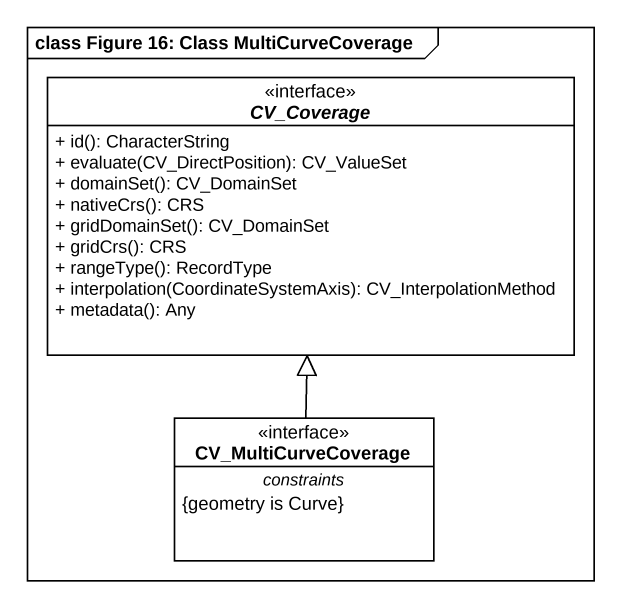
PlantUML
@startuml
mainframe class Figure 16: Class MultiCurveCoverage
hide circle
hide empty members
skinparam classAttributeIconSize 0
abstract class CV_Coverage <<interface>> {
  + id(): CharacterString
  + evaluate(CV_DirectPosition): CV_ValueSet
  + domainSet(): CV_DomainSet
  + nativeCrs(): CRS
  + gridDomainSet(): CV_DomainSet
  + gridCrs(): CRS
  + rangeType(): RecordType
  + interpolation(CoordinateSystemAxis): CV_InterpolationMethod
  + metadata(): Any
}
class CV_MultiCurveCoverage <<interface>> {
  -- constraints --
  {geometry is Curve}
}
CV_MultiCurveCoverage -up-|> CV_Coverage
@enduml
